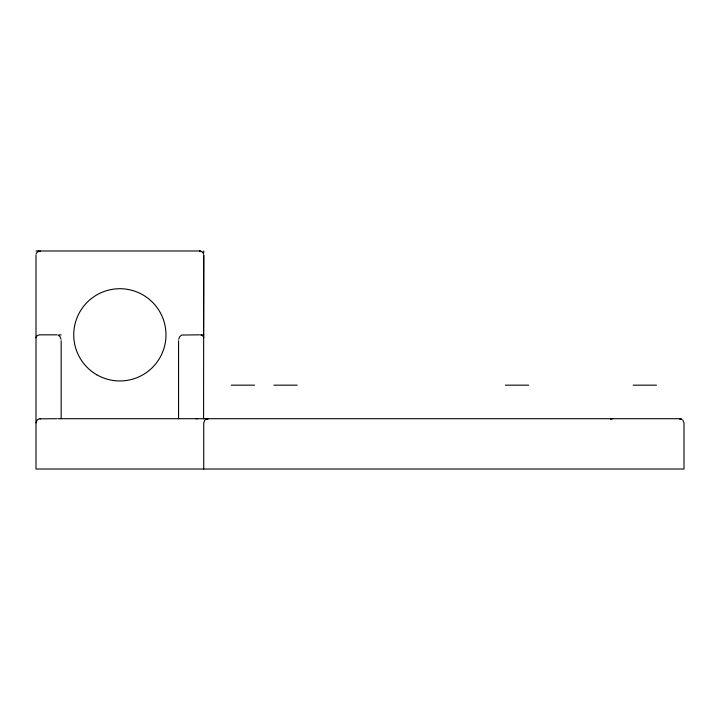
<?xml version="1.0" encoding="UTF-8"?>
<svg xmlns="http://www.w3.org/2000/svg" width="720" height="720" viewBox="0 0 720 720"><rect width="100%" height="100%" fill="white"/><g stroke="black" fill="none" stroke-linecap="round" stroke-linejoin="round"><path stroke-width="1.08" d="M203.589 337.041L203.733 255.168L203.589 418.851M203.733 250.974L203.589 254.079A4.194 4.194 0 0 0 199.539 250.974L36 250.974M36 422.901L37.224 419.931L39.105 418.851L56.97 418.707M178.713 339.237L179.802 336.573L181.683 335.043L199.539 334.836M204.957 419.931L203.733 422.901L203.733 469.026M40.068 418.851L40.59 418.707M610.614 419.265L612.711 418.707M61.164 334.836L58.05 335.043L59.931 336.573L61.02 339.237M196.092 418.779L197.631 418.707M203.733 334.836L200.619 334.944A4.194 2.961 0 0 1 203.733 337.806M56.97 334.836L40.194 334.836A4.194 2.961 0 0 0 36 337.806M231.255 385.164L254.592 385.164M273.861 385.164L297.198 385.164M505.323 385.164L528.669 385.164M633.141 385.164L656.478 385.164M58.05 418.707L679.806 418.707L681.903 419.265L679.806 419.265L679.806 418.707M682.776 419.931L684 422.901L684 469.026L36 469.026L36 255.168M178.569 340.767L178.569 418.707M61.164 340.767L61.164 418.707M40.194 250.974L40.194 251.541L38.097 251.541L39.105 251.118A4.194 4.194 0 0 0 36.144 254.079M206.838 418.851L205.83 419.265L207.927 419.265L207.927 418.707L206.838 418.851M201.636 251.541L199.539 251.541L199.539 250.974L201.636 251.541M96.804 374.787A46.125 46.125 0 0 0 165.987 334.836A46.125 46.125 0 0 0 96.804 294.894A46.125 46.125 0 0 0 96.804 374.787"/></g></svg>
